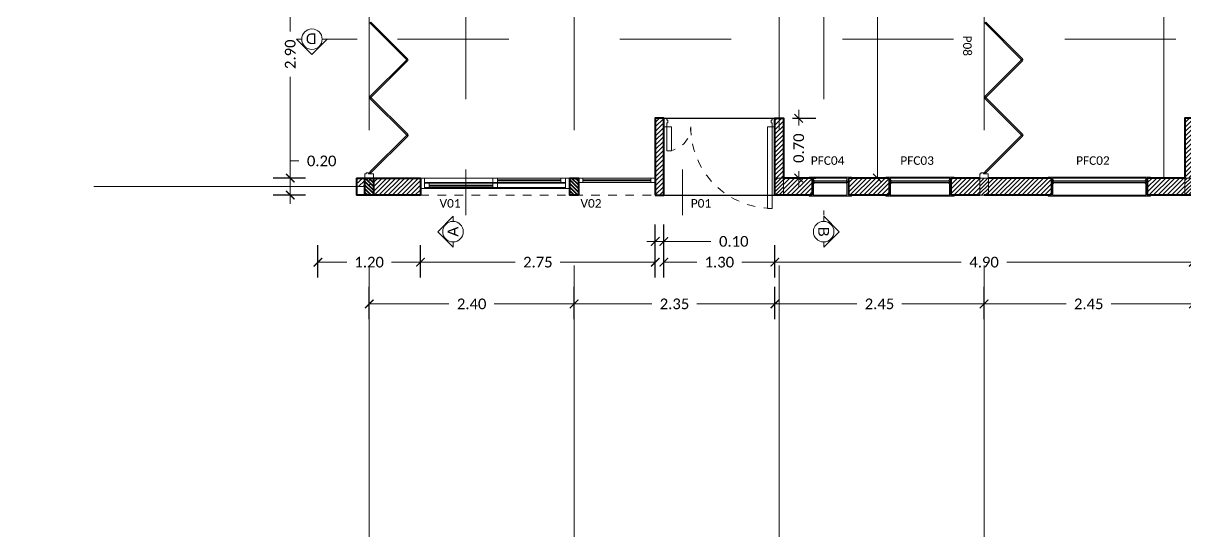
# Model space of a CAD drawing. Header units: metres. Extents: x -127.2 to -72.7, y -10.7 to 45.9.
# Drawn here: x -113.71 to -100.11, y 8.88 to 14.9 of the extents above; entities that cross this region are included whole.
import ezdxf

# ---------------------------------------------------------------- set-up
doc = ezdxf.new("R2010")
doc.units = ezdxf.units.M
doc.header["$LTSCALE"] = 0.05
doc.header["$MEASUREMENT"] = 0
for name, pattern in [('ACAD_ISO02W100', [15, 12, -3]), ('DASHED2', [9.525, 6.35, -3.175]), ('STYLE_01', [0.41664, 0.20828, -0.20836])]:
    doc.linetypes.add(name, pattern=pattern)
for name, color, linetype, lineweight in [('0 - cortes', 3, 'Continuous', 9), ('0-COT-1-50', 3, 'Continuous', 5), ('0-T-1-75-TEXTOS', 4, 'Continuous', 5), ('APERTURAS', 251, 'STYLE_01', 18), ('CARPINTERIAS', 1, 'Continuous', 25), ('cotas', 1, 'Continuous', 0), ('ESTRUCTURA', 3, 'Continuous', 18), ('LINEAS PUNTEADAS VARIAS', 251, 'DASHED2', 9), ('Muros en Corte', 3, 'Continuous', 40), ('SOLIA GRANITICA - UMBRAL', 251, 'Continuous', 25)]:
    doc.layers.add(name, color=color, linetype=linetype, lineweight=lineweight)
doc.layers.add('HATCH', color=1, linetype='Continuous')
doc.styles.add('1-50-TEXTO-CAL', font='calibri.ttf', dxfattribs={"height": 0.125})
doc.styles.add('5', font='arial.ttf', dxfattribs={"height": 5})
doc.styles.add('TCH-1-50-CA', font='calibri.ttf', dxfattribs={"height": 0.1})
doc.dimstyles.new('1-50-COTAS', dxfattribs={"dimtxt": 0.12, "dimasz": 0.1, "dimexe": 0.2, "dimexo": 0.02, "dimgap": 0.1, "dimtad": 0, "dimtoh": 1, "dimzin": 0, "dimdsep": 46, "dimtxsty": '1-50-TEXTO-CAL', "dimblk": 'ARCHTICK', "dimcen": 2, "dimclrd": 256, "dimclre": 250, "dimclrt": 256, "dimadec": 0, "dimazin": 0, "dimtfac": 1, "dimtmove": 0, "dimatfit": 3, "dimldrblk": 'DOT', "dimfxl": 1, "dimfxlon": 1, "dimtzin": 0, "dimlwd": -1, "dimarcsym": 0})
pattern_1 = [(45, (-31.590347, 0), (-0.026516504, 0.026516504), [])]

# ---------------------------------------------------------------- blocks, each defined once
blk = doc.blocks.new('PERFIL 10X20')
h = blk.add_hatch()
h.set_pattern_fill('_USER', color=6, scale=0.03, angle=45, pattern_type=0)
h.set_pattern_definition([(45, (-2.4, 1.141145), (-0.0212132, 0.0212132), [])])
h.paths.add_polyline_path([(-0.05, 0), (0.05, 0), (0.05, 0.2), (-0.05, 0.2)])
blk.add_lwpolyline([(-0.05, 0), (0.05, 0), (0.05, 0.2), (-0.05, 0.2)], close=True)
blk = doc.blocks.new('_ArchTick')
at = {"color": 0, "linetype": 'ByBlock', "const_width": 0.15}
blk.add_lwpolyline([(-0.5, -0.5), (0.5, 0.5)], dxfattribs=at)
blk = doc.blocks.new('*D11')
at = {"layer": '0-COT-1-50', "color": 250, "lineweight": -2, "transparency": 16777216}
for p, q in [((-103.714, 15.984), (-103.914, 15.984)), ((-103.684, 13.084), (-103.914, 13.084))]:
    blk.add_line(p, q, dxfattribs=at)
at = {"layer": '0-COT-1-50', "transparency": 16777216}
for p, q in [((-103.714, 15.984), (-103.714, 15.649)), ((-103.714, 13.084), (-103.714, 15.118))]:
    blk.add_line(p, q, dxfattribs=at)
at = {"layer": 'Defpoints', "color": 0, "transparency": 16777216}
for p in [(-103.714, 15.984, 0), (-103.714, 15.984), (-103.664, 13.084, 0)]:
    blk.add_point(p, dxfattribs=at)
at = {"layer": '0-COT-1-50', "transparency": 16777216, "xscale": 0.1, "yscale": 0.1, "zscale": 0.1}
for p, rotation in [((-103.714, 15.984), 90), ((-103.714, 13.084), 270)]:
    blk.add_blockref('_ArchTick', p, dxfattribs=dict(at, rotation=rotation))
at = {"layer": '0-COT-1-50', "transparency": 16777216, "insert": (-103.714, 15.384), "char_height": 0.125, "attachment_point": 5, "rotation": 90, "style": '1-50-TEXTO-CAL'}
blk.add_mtext('2.90', dxfattribs=at)
blk = doc.blocks.new('_Dot')
at = {"color": 0, "linetype": 'ByBlock', "lineweight": -2}
blk.add_line((-0.5, 0), (-1, 0), dxfattribs=at)
at = {"color": 0, "linetype": 'ByBlock', "const_width": 0.343}
blk.add_lwpolyline([(-0.17, 0, 1), (0.17, 0, 1)], format="xyb", close=True, dxfattribs=at)
blk = doc.blocks.new('*D24')
at = {"layer": '0-COT-1-50', "color": 250, "lineweight": -2, "transparency": 16777216}
for p, q in [((-104.914, 11.921), (-104.914, 12.299)), ((-100.014, 11.921), (-100.014, 12.299))]:
    blk.add_line(p, q, dxfattribs=at)
at = {"layer": '0-COT-1-50', "transparency": 16777216}
for p, q in [((-104.914, 12.099), (-102.733, 12.099)), ((-100.014, 12.099), (-102.196, 12.099))]:
    blk.add_line(p, q, dxfattribs=at)
at = {"layer": 'Defpoints', "color": 0, "transparency": 16777216}
for p in [(-104.914, 12.099), (-104.914, 11.901, 0), (-100.014, 11.901, 0)]:
    blk.add_point(p, dxfattribs=at)
at = {"layer": '0-COT-1-50', "transparency": 16777216, "xscale": 0.1, "yscale": 0.1, "zscale": 0.1, "rotation": 180}
blk.add_blockref('_ArchTick', (-104.914, 12.099), dxfattribs=at)
at = {"layer": '0-COT-1-50', "transparency": 16777216, "xscale": 0.1, "yscale": 0.1, "zscale": 0.1}
blk.add_blockref('_ArchTick', (-100.014, 12.099), dxfattribs=at)
at = {"layer": '0-COT-1-50', "transparency": 16777216, "insert": (-102.464, 12.099), "char_height": 0.125, "attachment_point": 5, "style": '1-50-TEXTO-CAL'}
blk.add_mtext('4.90', dxfattribs=at)
blk = doc.blocks.new('Sección - Extremo de sección-3896-Nivel 0')
for p, q in [((-0.006, 0.00598), (-0.012, 0)), ((0, 0), (-0.006, 0.00598)), ((-0.012, 0), (-0.01, 0)), ((-0.002, 0), (0, 0))]:
    blk.add_line(p, q)
blk.add_circle((-0.006, 0), 0.004)
blk.add_arc((-0.006, 0), 0.004, 0, 180)
blk = doc.blocks.new('*D61')
at = {"layer": '0-COT-1-50', "transparency": 16777216}
for p, q in [((-104.635, 13.784), (-104.635, 13.884)), ((-104.635, 13.784), (-104.635, 13.701)), ((-104.635, 13.084), (-104.635, 13.166)), ((-104.635, 13.084), (-104.635, 12.984))]:
    blk.add_line(p, q, dxfattribs=at)
at = {"layer": '0-COT-1-50', "color": 250, "lineweight": -2, "transparency": 16777216}
for p, q in [((-104.709, 13.784), (-104.435, 13.784)), ((-104.814, 13.084), (-104.435, 13.084))]:
    blk.add_line(p, q, dxfattribs=at)
at = {"layer": 'Defpoints', "color": 0, "transparency": 16777216}
for p in [(-104.729, 13.784), (-104.635, 13.784), (-104.834, 13.084, 0)]:
    blk.add_point(p, dxfattribs=at)
at = {"layer": '0-COT-1-50', "transparency": 16777216, "xscale": 0.1, "yscale": 0.1, "zscale": 0.1}
for p, rotation in [((-104.635, 13.784), 270), ((-104.635, 13.084), 90)]:
    blk.add_blockref('_ArchTick', p, dxfattribs=dict(at, rotation=rotation))
at = {"layer": '0-COT-1-50', "transparency": 16777216, "insert": (-104.635, 13.434), "char_height": 0.125, "attachment_point": 5, "rotation": 90, "style": '1-50-TEXTO-CAL'}
blk.add_mtext('0.70', dxfattribs=at)
blk = doc.blocks.new('*D62')
at = {"layer": '0-COT-1-50', "color": 250, "lineweight": -2, "transparency": 16777216}
for p, q in [((-106.314, 11.921), (-106.314, 12.542)), ((-106.214, 11.921), (-106.214, 12.542))]:
    blk.add_line(p, q, dxfattribs=at)
at = {"layer": '0-COT-1-50', "transparency": 16777216}
for p, q in [((-106.314, 12.342), (-106.414, 12.342)), ((-106.314, 12.342), (-106.214, 12.342)), ((-106.214, 12.342), (-105.663, 12.342))]:
    blk.add_line(p, q, dxfattribs=at)
at = {"layer": 'Defpoints', "color": 0, "transparency": 16777216}
for p in [(-106.214, 12.342), (-106.314, 11.901, 0), (-106.214, 11.901, 0)]:
    blk.add_point(p, dxfattribs=at)
at = {"layer": '0-COT-1-50', "transparency": 16777216, "xscale": 0.1, "yscale": 0.1, "zscale": 0.1}
blk.add_blockref('_ArchTick', (-106.314, 12.342), dxfattribs=at)
at = {"layer": '0-COT-1-50', "transparency": 16777216, "xscale": 0.1, "yscale": 0.1, "zscale": 0.1, "rotation": 180}
blk.add_blockref('_ArchTick', (-106.214, 12.342), dxfattribs=at)
at = {"layer": '0-COT-1-50', "transparency": 16777216, "insert": (-105.395, 12.342), "char_height": 0.125, "attachment_point": 5, "style": '1-50-TEXTO-CAL'}
blk.add_mtext('0.10', dxfattribs=at)
blk = doc.blocks.new('*D63')
at = {"layer": '0-COT-1-50', "color": 250, "lineweight": -2, "transparency": 16777216}
for p, q in [((-106.214, 11.921), (-106.214, 12.299)), ((-104.914, 11.921), (-104.914, 12.299))]:
    blk.add_line(p, q, dxfattribs=at)
at = {"layer": '0-COT-1-50', "transparency": 16777216}
for p, q in [((-106.214, 12.099), (-105.827, 12.099)), ((-104.914, 12.099), (-105.302, 12.099))]:
    blk.add_line(p, q, dxfattribs=at)
at = {"layer": 'Defpoints', "color": 0, "transparency": 16777216}
for p in [(-104.914, 12.099), (-106.214, 11.901, 0), (-104.914, 11.901, 0)]:
    blk.add_point(p, dxfattribs=at)
at = {"layer": '0-COT-1-50', "transparency": 16777216, "xscale": 0.1, "yscale": 0.1, "zscale": 0.1, "rotation": 180}
blk.add_blockref('_ArchTick', (-106.214, 12.099), dxfattribs=at)
at = {"layer": '0-COT-1-50', "transparency": 16777216, "xscale": 0.1, "yscale": 0.1, "zscale": 0.1}
blk.add_blockref('_ArchTick', (-104.914, 12.099), dxfattribs=at)
at = {"layer": '0-COT-1-50', "transparency": 16777216, "insert": (-105.564, 12.099), "char_height": 0.125, "attachment_point": 5, "style": '1-50-TEXTO-CAL'}
blk.add_mtext('1.30', dxfattribs=at)
blk = doc.blocks.new('*D64')
at = {"layer": '0-COT-1-50', "color": 250, "lineweight": -2, "transparency": 16777216}
for p, q in [((-109.064, 11.921), (-109.064, 12.299)), ((-106.314, 11.921), (-106.314, 12.299))]:
    blk.add_line(p, q, dxfattribs=at)
at = {"layer": '0-COT-1-50', "transparency": 16777216}
for p, q in [((-109.064, 12.099), (-107.953, 12.099)), ((-106.314, 12.099), (-107.426, 12.099))]:
    blk.add_line(p, q, dxfattribs=at)
at = {"layer": 'Defpoints', "color": 0, "transparency": 16777216}
for p in [(-109.064, 12.099), (-109.064, 11.901, 0), (-106.314, 11.901, 0)]:
    blk.add_point(p, dxfattribs=at)
at = {"layer": '0-COT-1-50', "transparency": 16777216, "xscale": 0.1, "yscale": 0.1, "zscale": 0.1, "rotation": 180}
blk.add_blockref('_ArchTick', (-109.064, 12.099), dxfattribs=at)
at = {"layer": '0-COT-1-50', "transparency": 16777216, "xscale": 0.1, "yscale": 0.1, "zscale": 0.1}
blk.add_blockref('_ArchTick', (-106.314, 12.099), dxfattribs=at)
at = {"layer": '0-COT-1-50', "transparency": 16777216, "insert": (-107.689, 12.099), "char_height": 0.125, "attachment_point": 5, "style": '1-50-TEXTO-CAL'}
blk.add_mtext('2.75', dxfattribs=at)
blk = doc.blocks.new('*D65')
at = {"layer": '0-COT-1-50', "color": 250, "lineweight": -2, "transparency": 16777216}
for p, q in [((-110.264, 11.921), (-110.264, 12.299)), ((-109.064, 11.921), (-109.064, 12.299))]:
    blk.add_line(p, q, dxfattribs=at)
at = {"layer": '0-COT-1-50', "transparency": 16777216}
for p, q in [((-110.264, 12.099), (-109.927, 12.099)), ((-109.064, 12.099), (-109.402, 12.099))]:
    blk.add_line(p, q, dxfattribs=at)
at = {"layer": 'Defpoints', "color": 0, "transparency": 16777216}
for p in [(-109.064, 12.099), (-110.264, 11.901, 0), (-109.064, 11.901, 0)]:
    blk.add_point(p, dxfattribs=at)
at = {"layer": '0-COT-1-50', "transparency": 16777216, "xscale": 0.1, "yscale": 0.1, "zscale": 0.1, "rotation": 180}
blk.add_blockref('_ArchTick', (-110.264, 12.099), dxfattribs=at)
at = {"layer": '0-COT-1-50', "transparency": 16777216, "xscale": 0.1, "yscale": 0.1, "zscale": 0.1}
blk.add_blockref('_ArchTick', (-109.064, 12.099), dxfattribs=at)
at = {"layer": '0-COT-1-50', "transparency": 16777216, "insert": (-109.664, 12.099), "char_height": 0.125, "attachment_point": 5, "style": '1-50-TEXTO-CAL'}
blk.add_mtext('1.20', dxfattribs=at)
blk = doc.blocks.new('*D66')
at = {"layer": '0-COT-1-50', "color": 250, "lineweight": -2, "transparency": 16777216}
for p, q in [((-109.664, 11.432), (-109.664, 11.81)), ((-107.264, 11.432), (-107.264, 11.81))]:
    blk.add_line(p, q, dxfattribs=at)
at = {"layer": '0-COT-1-50', "transparency": 16777216}
for p, q in [((-109.664, 11.61), (-108.73, 11.61)), ((-107.264, 11.61), (-108.199, 11.61))]:
    blk.add_line(p, q, dxfattribs=at)
at = {"layer": 'Defpoints', "color": 0, "transparency": 16777216}
for p in [(-109.664, 11.61), (-109.664, 11.412, 0), (-107.264, 11.412, 0)]:
    blk.add_point(p, dxfattribs=at)
at = {"layer": '0-COT-1-50', "transparency": 16777216, "xscale": 0.1, "yscale": 0.1, "zscale": 0.1, "rotation": 180}
blk.add_blockref('_ArchTick', (-109.664, 11.61), dxfattribs=at)
at = {"layer": '0-COT-1-50', "transparency": 16777216, "xscale": 0.1, "yscale": 0.1, "zscale": 0.1}
blk.add_blockref('_ArchTick', (-107.264, 11.61), dxfattribs=at)
at = {"layer": '0-COT-1-50', "transparency": 16777216, "insert": (-108.464, 11.61), "char_height": 0.125, "attachment_point": 5, "style": '1-50-TEXTO-CAL'}
blk.add_mtext('2.40', dxfattribs=at)
blk = doc.blocks.new('*D67')
at = {"layer": '0-COT-1-50', "color": 250, "lineweight": -2, "transparency": 16777216}
for p, q in [((-107.264, 11.432), (-107.264, 11.81)), ((-104.914, 11.432), (-104.914, 11.81))]:
    blk.add_line(p, q, dxfattribs=at)
at = {"layer": '0-COT-1-50', "transparency": 16777216}
for p, q in [((-107.264, 11.61), (-106.353, 11.61)), ((-104.914, 11.61), (-105.826, 11.61))]:
    blk.add_line(p, q, dxfattribs=at)
at = {"layer": 'Defpoints', "color": 0, "transparency": 16777216}
for p in [(-107.264, 11.61), (-107.264, 11.412, 0), (-104.914, 11.412, 0)]:
    blk.add_point(p, dxfattribs=at)
at = {"layer": '0-COT-1-50', "transparency": 16777216, "xscale": 0.1, "yscale": 0.1, "zscale": 0.1, "rotation": 180}
blk.add_blockref('_ArchTick', (-107.264, 11.61), dxfattribs=at)
at = {"layer": '0-COT-1-50', "transparency": 16777216, "xscale": 0.1, "yscale": 0.1, "zscale": 0.1}
blk.add_blockref('_ArchTick', (-104.914, 11.61), dxfattribs=at)
at = {"layer": '0-COT-1-50', "transparency": 16777216, "insert": (-106.089, 11.61), "char_height": 0.125, "attachment_point": 5, "style": '1-50-TEXTO-CAL'}
blk.add_mtext('2.35', dxfattribs=at)
blk = doc.blocks.new('*D68')
at = {"layer": '0-COT-1-50', "color": 250, "lineweight": -2, "transparency": 16777216}
for p, q in [((-104.914, 11.432), (-104.914, 11.81)), ((-102.464, 11.432), (-102.464, 11.81))]:
    blk.add_line(p, q, dxfattribs=at)
at = {"layer": '0-COT-1-50', "transparency": 16777216}
for p, q in [((-104.914, 11.61), (-103.953, 11.61)), ((-102.464, 11.61), (-103.426, 11.61))]:
    blk.add_line(p, q, dxfattribs=at)
at = {"layer": 'Defpoints', "color": 0, "transparency": 16777216}
for p in [(-104.914, 11.61), (-104.914, 11.412, 0), (-102.464, 11.412, 0)]:
    blk.add_point(p, dxfattribs=at)
at = {"layer": '0-COT-1-50', "transparency": 16777216, "xscale": 0.1, "yscale": 0.1, "zscale": 0.1, "rotation": 180}
blk.add_blockref('_ArchTick', (-104.914, 11.61), dxfattribs=at)
at = {"layer": '0-COT-1-50', "transparency": 16777216, "xscale": 0.1, "yscale": 0.1, "zscale": 0.1}
blk.add_blockref('_ArchTick', (-102.464, 11.61), dxfattribs=at)
at = {"layer": '0-COT-1-50', "transparency": 16777216, "insert": (-103.689, 11.61), "char_height": 0.125, "attachment_point": 5, "style": '1-50-TEXTO-CAL'}
blk.add_mtext('2.45', dxfattribs=at)
blk = doc.blocks.new('*D69')
at = {"layer": '0-COT-1-50', "color": 250, "lineweight": -2, "transparency": 16777216}
for p, q in [((-102.464, 11.432), (-102.464, 11.81)), ((-100.014, 11.432), (-100.014, 11.81))]:
    blk.add_line(p, q, dxfattribs=at)
at = {"layer": '0-COT-1-50', "transparency": 16777216}
for p, q in [((-102.464, 11.61), (-101.503, 11.61)), ((-100.014, 11.61), (-100.976, 11.61))]:
    blk.add_line(p, q, dxfattribs=at)
at = {"layer": 'Defpoints', "color": 0, "transparency": 16777216}
for p in [(-102.464, 11.61), (-102.464, 11.412, 0), (-100.014, 11.412, 0)]:
    blk.add_point(p, dxfattribs=at)
at = {"layer": '0-COT-1-50', "transparency": 16777216, "xscale": 0.1, "yscale": 0.1, "zscale": 0.1, "rotation": 180}
blk.add_blockref('_ArchTick', (-102.464, 11.61), dxfattribs=at)
at = {"layer": '0-COT-1-50', "transparency": 16777216, "xscale": 0.1, "yscale": 0.1, "zscale": 0.1}
blk.add_blockref('_ArchTick', (-100.014, 11.61), dxfattribs=at)
at = {"layer": '0-COT-1-50', "transparency": 16777216, "insert": (-101.239, 11.61), "char_height": 0.125, "attachment_point": 5, "style": '1-50-TEXTO-CAL'}
blk.add_mtext('2.45', dxfattribs=at)
blk = doc.blocks.new('*D97')
at = {"layer": '0-COT-1-50', "transparency": 16777216}
for p, q in [((-110.588, 13.084), (-110.588, 13.284)), ((-110.588, 13.284), (-110.488, 13.284)), ((-110.588, 12.884), (-110.588, 13.084)), ((-110.588, 12.884), (-110.588, 12.784))]:
    blk.add_line(p, q, dxfattribs=at)
at = {"layer": '0-COT-1-50', "color": 250, "lineweight": -2, "transparency": 16777216}
for p, q in [((-110.41, 13.084), (-110.788, 13.084)), ((-110.41, 12.884), (-110.788, 12.884))]:
    blk.add_line(p, q, dxfattribs=at)
at = {"layer": 'Defpoints', "color": 0, "transparency": 16777216}
for p in [(-110.588, 13.084), (-110.39, 13.084, 0), (-110.39, 12.884, 0)]:
    blk.add_point(p, dxfattribs=at)
at = {"layer": '0-COT-1-50', "transparency": 16777216, "xscale": 0.1, "yscale": 0.1, "zscale": 0.1}
for p, rotation in [((-110.588, 13.084), 270), ((-110.588, 12.884), 90)]:
    blk.add_blockref('_ArchTick', p, dxfattribs=dict(at, rotation=rotation))
at = {"layer": '0-COT-1-50', "transparency": 16777216, "insert": (-110.22, 13.284), "char_height": 0.125, "attachment_point": 5, "style": '1-50-TEXTO-CAL'}
blk.add_mtext('0.20', dxfattribs=at)
blk = doc.blocks.new('*D99')
at = {"layer": '0-COT-1-50', "color": 250, "lineweight": -2, "transparency": 16777216}
for p, q in [((-110.41, 15.984), (-110.788, 15.984)), ((-110.41, 13.084), (-110.788, 13.084))]:
    blk.add_line(p, q, dxfattribs=at)
at = {"layer": '0-COT-1-50', "transparency": 16777216}
for p, q in [((-110.588, 15.984), (-110.588, 14.799)), ((-110.588, 13.084), (-110.588, 14.268))]:
    blk.add_line(p, q, dxfattribs=at)
at = {"layer": 'Defpoints', "color": 0, "transparency": 16777216}
for p in [(-110.588, 15.984), (-110.39, 15.984, 0), (-110.39, 13.084, 0)]:
    blk.add_point(p, dxfattribs=at)
at = {"layer": '0-COT-1-50', "transparency": 16777216, "xscale": 0.1, "yscale": 0.1, "zscale": 0.1}
for p, rotation in [((-110.588, 15.984), 90), ((-110.588, 13.084), 270)]:
    blk.add_blockref('_ArchTick', p, dxfattribs=dict(at, rotation=rotation))
at = {"layer": '0-COT-1-50', "transparency": 16777216, "insert": (-110.588, 14.534), "char_height": 0.125, "attachment_point": 5, "rotation": 90, "style": '1-50-TEXTO-CAL'}
blk.add_mtext('2.90', dxfattribs=at)
blk = doc.blocks.new('PFC02-planta')
at = {"layer": 'CARPINTERIAS', "linetype": 'Continuous', "lineweight": 5}
for p, q in [((1.199, 0.011), (0, 0.011)), ((0, 0.011), (0, 0)), ((0.055, 0.011), (0.055, -0.024)), ((1.145, 0), (0.055, 0)), ((1.145, 0.011), (1.145, -0.024)), ((1.199, 0.011), (1.199, 0)), ((0.062, -0.057), (0.055, -0.057)), ((0.055, -0.063), (0.055, -0.21)), ((0.055, -0.063), (0.062, -0.063)), ((0.062, -0.063), (0.062, -0.057)), ((1.137, -0.063), (1.137, -0.057)), ((1.137, -0.057), (1.145, -0.057)), ((1.145, -0.063), (1.137, -0.063)), ((1.145, -0.063), (1.145, -0.21)), ((0, -0.2), (0, -0.21)), ((1.199, -0.21), (0, -0.21)), ((0.055, -0.2), (1.145, -0.2)), ((1.199, -0.2), (1.199, -0.21))]:
    blk.add_line(p, q, dxfattribs=at)
at = {"layer": 'CARPINTERIAS'}
for p, q in [((0.055, -0.031), (0.055, -0.057)), ((1.145, -0.031), (1.145, -0.057))]:
    blk.add_line(p, q, dxfattribs=at)
at = {"layer": 'CARPINTERIAS', "linetype": 'Continuous', "lineweight": 5}
for points in [[(0.055, -0.031), (0.055, -0.031), (0.062, -0.031), (0.062, -0.024), (0.055, -0.024)], [(1.145, -0.031), (0.055, -0.031)], [(1.145, -0.036), (0.055, -0.036)], [(1.145, -0.051), (0.055, -0.051)], [(1.145, -0.057), (0.055, -0.057)], [(1.145, -0.031), (1.145, -0.031), (1.137, -0.031), (1.137, -0.024), (1.145, -0.024)]]:
    blk.add_lwpolyline(points, dxfattribs=at)
at = {"layer": 'ESTRUCTURA', "color": 252, "ltscale": 2}
blk.add_line((0.038, -0.2), (0.038, -0.2), dxfattribs=at)
blk.add_line((0.038, -0.2), (0.038, -0.2), dxfattribs=at)
blk.add_line((0.038, -0.2), (0.038, -0.2), dxfattribs=at)
blk = doc.blocks.new('PFC03-planta')
at = {"layer": 'CARPINTERIAS', "linetype": 'Continuous', "lineweight": 5}
for p, q in [((0.799, 0.011), (0, 0.011)), ((0, 0.011), (0, 0)), ((0.055, 0.011), (0.055, -0.024)), ((0.745, 0), (0.055, 0)), ((0.745, 0.011), (0.745, -0.024)), ((0.799, 0.011), (0.799, 0)), ((0.062, -0.057), (0.055, -0.057)), ((0.055, -0.063), (0.055, -0.21)), ((0.055, -0.063), (0.062, -0.063)), ((0.062, -0.063), (0.062, -0.057)), ((0.737, -0.063), (0.737, -0.057)), ((0.737, -0.057), (0.745, -0.057)), ((0.745, -0.063), (0.737, -0.063)), ((0.745, -0.063), (0.745, -0.21)), ((0, -0.2), (0, -0.21)), ((0.799, -0.21), (0, -0.21)), ((0.055, -0.2), (0.745, -0.2)), ((0.799, -0.2), (0.799, -0.21))]:
    blk.add_line(p, q, dxfattribs=at)
at = {"layer": 'CARPINTERIAS'}
for p, q in [((0.055, -0.031), (0.055, -0.057)), ((0.745, -0.031), (0.745, -0.057))]:
    blk.add_line(p, q, dxfattribs=at)
at = {"layer": 'CARPINTERIAS', "linetype": 'Continuous', "lineweight": 5}
for points in [[(0.055, -0.031), (0.055, -0.031), (0.062, -0.031), (0.062, -0.024), (0.055, -0.024)], [(0.745, -0.031), (0.055, -0.031)], [(0.745, -0.036), (0.055, -0.036)], [(0.745, -0.051), (0.055, -0.051)], [(0.745, -0.057), (0.055, -0.057)], [(0.745, -0.031), (0.745, -0.031), (0.737, -0.031), (0.737, -0.024), (0.745, -0.024)]]:
    blk.add_lwpolyline(points, dxfattribs=at)
at = {"layer": 'ESTRUCTURA', "color": 252, "ltscale": 2}
blk.add_line((0.038, -0.2), (0.038, -0.2), dxfattribs=at)
blk.add_line((0.038, -0.2), (0.038, -0.2), dxfattribs=at)
blk.add_line((0.038, -0.2), (0.038, -0.2), dxfattribs=at)
blk = doc.blocks.new('PFC04-planta')
at = {"layer": 'CARPINTERIAS', "linetype": 'Continuous', "lineweight": 5}
for p, q in [((0.461, 0.011), (-0.038, 0.011)), ((-0.038, 0.011), (-0.038, 0)), ((0.016, 0.011), (0.016, -0.024)), ((0.406, 0), (0.016, 0)), ((0.406, 0.011), (0.406, -0.024)), ((0.461, 0.011), (0.461, 0)), ((0.024, -0.057), (0.016, -0.057)), ((0.016, -0.063), (0.016, -0.21)), ((0.016, -0.063), (0.024, -0.063)), ((0.024, -0.063), (0.024, -0.057)), ((0.399, -0.063), (0.399, -0.057)), ((0.399, -0.057), (0.406, -0.057)), ((0.406, -0.063), (0.399, -0.063)), ((0.406, -0.063), (0.406, -0.21)), ((-0.038, -0.2), (-0.038, -0.21)), ((0.461, -0.21), (-0.038, -0.21)), ((0.016, -0.2), (0.406, -0.2)), ((0.461, -0.2), (0.461, -0.21))]:
    blk.add_line(p, q, dxfattribs=at)
at = {"layer": 'CARPINTERIAS'}
for p, q in [((0.016, -0.031), (0.016, -0.057)), ((0.406, -0.031), (0.406, -0.057))]:
    blk.add_line(p, q, dxfattribs=at)
at = {"layer": 'CARPINTERIAS', "linetype": 'Continuous', "lineweight": 5}
for points in [[(0.016, -0.031), (0.016, -0.031), (0.024, -0.031), (0.024, -0.024), (0.016, -0.024)], [(0.406, -0.031), (0.016, -0.031)], [(0.406, -0.036), (0.016, -0.036)], [(0.406, -0.051), (0.016, -0.051)], [(0.406, -0.057), (0.016, -0.057)], [(0.406, -0.031), (0.406, -0.031), (0.399, -0.031), (0.399, -0.024), (0.406, -0.024)]]:
    blk.add_lwpolyline(points, dxfattribs=at)
at = {"layer": 'ESTRUCTURA', "color": 252, "ltscale": 2}
blk.add_line((0, -0.2), (0, -0.2), dxfattribs=at)
blk.add_line((0, -0.2), (0, -0.2), dxfattribs=at)
blk.add_line((0, -0.2), (0, -0.2), dxfattribs=at)
blk = doc.blocks.new('V01-planta')
at = {"layer": 'CARPINTERIAS', "linetype": 'Continuous', "lineweight": 5}
for p, q in [((0, 0), (1.75, 0)), ((0.051, 0), (0.101, 0)), ((0.051, -0.121), (0.051, 0)), ((0.055, 0), (1.7, 0)), ((0.104, 0), (0.104, -0.05)), ((0.846, -0.05), (0.846, 0)), ((0.849, 0), (0.9, 0)), ((0.9, 0), (0.9, -0.05)), ((1.7, 0), (1.649, 0)), ((1.7, -0.121), (1.7, 0)), ((1.75, -0.121), (0, -0.121)), ((0.101, -0.05), (0.051, -0.05)), ((0.051, -0.061), (1.7, -0.061)), ((1.7, -0.111), (0.051, -0.111)), ((1.7, -0.05), (0.055, -0.05)), ((0.104, -0.021), (0.846, -0.021)), ((0.846, -0.033), (0.104, -0.033)), ((0.846, -0.111), (0.846, -0.061)), ((0.9, -0.05), (0.849, -0.05)), ((0.85, -0.061), (0.9, -0.061)), ((0.9, -0.111), (0.85, -0.111)), ((0.9, -0.061), (0.9, -0.111)), ((0.9, -0.082), (1.647, -0.082)), ((1.647, -0.094), (0.9, -0.094)), ((1.647, -0.061), (1.647, -0.111)), ((1.649, -0.05), (1.7, -0.05))]:
    blk.add_line(p, q, dxfattribs=at)
blk = doc.blocks.new('V02-planta')
at = {"layer": 'CARPINTERIAS', "linetype": 'Continuous', "lineweight": 5}
for p, q in [((0, 0), (0.05, 0)), ((0.05, 0), (0.848, 0)), ((0.05, 0), (0.05, -0.05)), ((0.898, 0), (0.848, 0)), ((0.848, 0), (0.848, -0.05)), ((0.05, -0.05), (0, -0.05)), ((0.05, -0.02), (0.848, -0.02)), ((0.848, -0.032), (0.05, -0.032)), ((0.848, -0.05), (0.05, -0.05)), ((0.848, -0.05), (0.898, -0.05))]:
    blk.add_line(p, q, dxfattribs=at)
blk = doc.blocks.new('P01 - planta')
at = {"layer": 'APERTURAS', "ltscale": 3}
for centre, radius, start, end in [((-1.266, 0.8), 0.281, 270, 0), ((-0.03, 0.8), 0.955, 179.9717, 270.0283)]:
    blk.add_arc(centre, radius, start, end, dxfattribs=at)
at = {"layer": 'CARPINTERIAS', "linetype": 'Continuous', "lineweight": 5}
for points in [[(-1.296, 0.9), (-1.296, 0.8), (-1.266, 0.8), (-1.266, 0.847), (-1.253, 0.847), (-1.253, 0.877), (-1.266, 0.877), (-1.266, 0.9)], [(0, 0.9), (0, 0.8), (-0.03, 0.8), (-0.03, 0.847), (-0.043, 0.847), (-0.043, 0.877), (-0.03, 0.877), (-0.03, 0.9)], [(-1.266, 0.8), (-1.211, 0.8), (-1.211, 0.519), (-1.266, 0.519)], [(-0.085, 0.8), (-0.03, 0.8), (-0.03, -0.155), (-0.085, -0.155)]]:
    blk.add_lwpolyline(points, close=True, dxfattribs=at)
blk = doc.blocks.new('P08 - planta')
at = {"layer": 'CARPINTERIAS', "linetype": 'Continuous', "lineweight": 5}
for p, q in [((0.062, -0.02), (0.072, -0.009)), ((0.492, -0.451), (0.062, -0.02)), ((0.072, -0.009), (0.503, -0.44)), ((0.933, -0.009), (0.503, -0.44)), ((0.513, -0.451), (0.944, -0.02)), ((0.944, -0.02), (0.933, -0.009)), ((0.944, -0.02), (0.954, -0.009)), ((1.374, -0.45), (0.944, -0.02)), ((0.954, -0.009), (1.385, -0.44)), ((1.816, -0.009), (1.385, -0.44)), ((1.396, -0.45), (1.826, -0.02)), ((1.826, -0.02), (1.815, -0.009)), ((0.503, -0.44), (0.492, -0.451)), ((0.503, -0.44), (0.513, -0.451)), ((1.385, -0.44), (1.374, -0.45)), ((1.385, -0.44), (1.396, -0.45))]:
    blk.add_line(p, q, dxfattribs=at)
for points in [[(0, 0.05), (0, -0.05), (0.05, -0.05), (0.05, 0.006), (0.063, 0.006), (0.063, 0.036), (0.05, 0.036), (0.05, 0.05)], [(2.9, 0.05), (2.9, -0.05), (2.85, -0.05), (2.85, 0.006), (2.837, 0.006), (2.837, 0.036), (2.85, 0.036), (2.85, 0.05)]]:
    blk.add_lwpolyline(points, close=True, dxfattribs=at)
for centre, radius in [((0.061, -0.009), 0.006), ((0.061, -0.009), 0.004), ((0.061, -0.009), 0.002), ((0.944, -0.009), 0.006), ((0.944, -0.009), 0.004), ((0.944, -0.009), 0.002), ((0.502, -0.451), 0.006), ((0.502, -0.451), 0.004), ((0.502, -0.451), 0.002), ((1.385, -0.45), 0.006), ((1.385, -0.45), 0.004), ((1.385, -0.45), 0.002)]:
    blk.add_circle(centre, radius, dxfattribs=at)

msp = doc.modelspace()

# ---------------------------------------------------------------- hatches: boundary and pattern name
at = {"layer": 'HATCH'}
h = msp.add_hatch(dxfattribs=at)
h.set_pattern_fill('ANSI31', color=256, scale=0.3, style=0)
h.paths.add_polyline_path([(-109.664, 20.284), (-109.814, 20.284), (-109.814, 19.271), (-109.664, 19.271)])
h.paths.add_polyline_path([(-109.064, 20.284), (-109.664, 20.284), (-109.664, 19.271), (-109.614, 19.271), (-109.614, 20.084), (-109.064, 20.084)])
h.paths.add_polyline_path([(-109.614, 18.884), (-109.614, 18.784)], flags=17)
h.paths.add_polyline_path([(-109.081, 17.684), (-109.581, 17.684), (-109.614, 17.684), (-109.114, 17.684)], flags=17)
h.paths.add_polyline_path([(-109.639, 13.084), (-109.789, 13.084), (-109.814, 12.884), (-109.664, 12.884)])
h.paths.add_polyline_path([(-109.614, 13.084), (-109.664, 13.084), (-109.664, 12.884), (-109.714, 12.884), (-109.714, 13.084)])
h.paths.add_polyline_path([(-109.714, 12.984), (-109.814, 12.984), (-109.814, 12.884), (-109.714, 12.884)])
h.paths.add_polyline_path([(-109.979, 14.812), (-109.736, 14.812)])
h.paths.add_polyline_path([(-109.664, 15.984), (-109.064, 15.984), (-109.064, 16.084), (-109.614, 16.084), (-109.614, 19.271), (-109.664, 19.271)])
h.paths.add_polyline_path([(-109.814, 15.984), (-109.664, 15.984), (-109.664, 19.271), (-109.814, 19.271)])
h = msp.add_hatch(dxfattribs=at)
h.set_pattern_fill('ANSI31', color=256, scale=0.3, style=0)
h.set_pattern_definition(pattern_1)
h.paths.add_polyline_path([(-106.214, 13.784), (-106.314, 13.784), (-106.314, 12.884), (-106.214, 12.884)])
h.paths.add_polyline_path([(-109.064, 13.084), (-109.614, 13.084), (-109.614, 12.884), (-109.064, 12.884)])
h = msp.add_hatch(dxfattribs=at)
h.set_pattern_fill('ANSI31', color=256, scale=0.3, style=0)
h.set_pattern_definition(pattern_1)
h.paths.add_polyline_path([(-100.114, 13.084), (-100.553, 13.084), (-100.553, 12.884), (-100.114, 12.884)])
h.paths.add_polyline_path([(-100.014, 13.784), (-100.064, 13.784), (-100.064, 13.084), (-100.014, 13.084)])
h.paths.add_polyline_path([(-100.064, 13.784), (-100.114, 13.784), (-100.114, 13.084), (-100.064, 13.084)])
h.paths.add_polyline_path([(-101.676, 13.084), (-102.414, 13.084), (-102.414, 12.884), (-101.676, 12.884)])
h.paths.add_polyline_path([(-102.514, 13.084), (-102.842, 13.084), (-102.842, 12.884), (-102.514, 12.884)])
h.paths.add_polyline_path([(-103.564, 13.084), (-104.053, 13.084), (-104.053, 12.884), (-103.564, 12.884)])
h.paths.add_polyline_path([(-104.476, 13.084), (-104.814, 13.084), (-104.814, 12.884), (-104.476, 12.884)])
h.paths.add_polyline_path([(-104.864, 13.784), (-104.914, 13.784), (-104.914, 13.084), (-104.864, 13.084)])
h.paths.add_polyline_path([(-104.814, 13.784), (-104.864, 13.784), (-104.864, 13.084), (-104.814, 13.084)])

# ---------------------------------------------------------------- linework, layer by layer
at = {"layer": '0 - cortes', "linetype": 'STYLE_01', "ltscale": 125}
for points in [[(-108.534, 20.517), (-108.534, 12.651)], [(-104.342, 20.517), (-104.342, 12.651)], [(-95.01, 14.71), (-110.072, 14.71)]]:
    msp.add_lwpolyline(points, dxfattribs=at)
at = {"layer": '0 - cortes', "linetype": 'ACAD_ISO02W100', "ltscale": 10}
for points in [[(-109.804, 14.71), (-110.214, 14.71)], [(-108.534, 13.186), (-108.534, 12.651)], [(-105.995, 13.186), (-105.995, 12.651)]]:
    msp.add_lwpolyline(points, dxfattribs=at)
at = {"layer": 'APERTURAS'}
msp.add_line((-109.064, 12.884), (-106.314, 12.884, 0), dxfattribs=at)
at = {"layer": 'cotas'}
msp.add_line((-100.36, 20.084, 0), (-100.36, 13.084), dxfattribs=at)
at = {"layer": 'LINEAS PUNTEADAS VARIAS', "ltscale": 10}
for p, q in [((-109.664, 8.884), (-109.664, 24.184)), ((-107.264, 8.884), (-107.264, 24.184)), ((-104.864, 8.884), (-104.864, 24.184)), ((-102.464, 8.884), (-102.464, 24.184)), ((-109.714, 12.984), (-113.714, 12.984))]:
    msp.add_line(p, q, dxfattribs=at)
at = {"layer": 'Muros en Corte'}
for p, q in [((-109.814, 13.084), (-109.064, 13.084)), ((-109.814, 13.084, 0), (-109.814, 12.884, 0)), ((-109.064, 13.084), (-109.064, 12.884)), ((-104.476, 13.084, 0), (-104.814, 13.084, 0)), ((-104.476, 13.084, 0), (-104.476, 12.884, 0)), ((-103.576, 13.084, 0), (-104.053, 13.084, 0)), ((-104.053, 13.084, 0), (-104.053, 12.884, 0)), ((-103.576, 13.084, 0), (-103.576, 12.884, 0)), ((-102.853, 13.084, 0), (-102.853, 12.884, 0)), ((-102.514, 13.084, 0), (-102.853, 13.084, 0)), ((-101.676, 13.084, 0), (-102.414, 13.084, 0)), ((-101.676, 13.084, 0), (-101.676, 12.884, 0)), ((-100.114, 13.084, 0), (-100.553, 13.084, 0)), ((-100.553, 13.084, 0), (-100.553, 12.884, 0)), ((-109.064, 12.884), (-109.814, 12.884)), ((-106.314, 12.884, 0), (-106.214, 12.884, 0)), ((-104.476, 12.884, 0), (-104.914, 12.884, 0)), ((-103.576, 12.884, 0), (-104.053, 12.884, 0)), ((-102.514, 12.884, 0), (-102.853, 12.884, 0)), ((-101.676, 12.884, 0), (-102.464, 12.884, 0)), ((-100.014, 12.884, 0), (-100.553, 12.884, 0))]:
    msp.add_line(p, q, dxfattribs=at)
at = {"layer": 'Muros en Corte', "elevation": 0}
for points in [[(-106.214, 12.884), (-106.214, 13.784), (-106.314, 13.784), (-106.314, 12.884)], [(-104.914, 12.884), (-104.914, 13.784), (-104.814, 13.784), (-104.814, 13.084)], [(-100.014, 12.884), (-100.014, 13.784), (-100.114, 13.784), (-100.114, 13.084)]]:
    msp.add_lwpolyline(points, dxfattribs=at)
at = {"layer": 'SOLIA GRANITICA - UMBRAL'}
for p, q in [((-106.214, 13.784, 0), (-104.914, 13.784, 0)), ((-106.214, 12.884, 0), (-104.914, 12.884, 0))]:
    msp.add_line(p, q, dxfattribs=at)

# ---------------------------------------------------------------- block references
at = {"layer": '0 - cortes', "extrusion": (0, 0, -1), "yscale": 30, "zscale": 30}
for p, xscale, rotation in [((110.154, 14.71), 30, 180), ((108.682, 12.636), -30, 270), ((104.342, 12.636), 30, 90.00000000000001)]:
    msp.add_blockref('Sección - Extremo de sección-3896-Nivel 0', p, dxfattribs=dict(at, xscale=xscale, rotation=rotation))
at = {"layer": 'CARPINTERIAS', "rotation": 90}
for p in [(-109.664, 13.084), (-102.465, 13.084, 0)]:
    msp.add_blockref('P08 - planta', p, dxfattribs=at)
at = {"layer": 'CARPINTERIAS'}
for name, p in [('P01 - planta', (-104.914, 12.884, 0)), ('V02-planta', (-107.214, 13.084, 0)), ('PFC04-planta', (-104.476, 13.084, 0)), ('PFC03-planta', (-103.614, 13.084, 0)), ('PFC02-planta', (-101.714, 13.084, 0))]:
    msp.add_blockref(name, p, dxfattribs=at)
at = {"layer": 'CARPINTERIAS', "xscale": -1}
msp.add_blockref('V01-planta', (-107.315, 13.084), dxfattribs=at)
at = {"layer": 'ESTRUCTURA'}
for p in [(-104.864, 12.884, 0), (-102.464, 12.884, 0), (-100.064, 12.884, 0)]:
    msp.add_blockref('PERFIL 10X20', p, dxfattribs=at)
at = {"layer": 'Muros en Corte', "extrusion": (0, 0, -1), "zscale": -1}
for p in [(109.664, 12.884, 0), (107.264, 12.884, 0)]:
    msp.add_blockref('PERFIL 10X20', p, dxfattribs=at)

# ---------------------------------------------------------------- texts
at = {"layer": '0 - cortes', "style": '5'}
for s, rotation, p in [('D', 180, (-110.28, 14.778)), ('A', 90, (-108.62, 12.398)), ('B', 270, (-104.405, 12.513))]:
    msp.add_text(s, height=0.125, rotation=rotation, dxfattribs=at).set_placement(p)
at = {"layer": '0-T-1-75-TEXTOS', "insert": (-102.61, 14.787), "char_height": 0.1, "width": 3.36795, "attachment_point": 1, "rotation": 270, "line_spacing_factor": 4, "style": 'TCH-1-50-CA'}
msp.add_mtext(' P08', dxfattribs=at)
at = {"layer": '0-T-1-75-TEXTOS', "char_height": 0.1, "width": 3.36795, "attachment_point": 1, "line_spacing_factor": 4, "style": 'TCH-1-50-CA'}
for s, insert in [(' PFC04', (-104.528, 13.339)), (' PFC03', (-103.48, 13.339)), (' PFC02', (-101.422, 13.339)), ('V01', (-108.84, 12.838)), ('V02', (-107.19, 12.838)), ('P01', (-105.898, 12.838))]:
    msp.add_mtext(s, dxfattribs=dict(at, insert=insert))

# ---------------------------------------------------------------- dimensions: what is measured, and where the dimension line sits
at = {"layer": '0-COT-1-50'}
for base, p1, p2, angle, picture, middle in [((-110.588, 15.984, 0), (-110.39, 13.084, 0), (-110.39, 15.984, 0), 90, '*D99', (-110.588, 14.534, 0)), ((-104.635, 13.784), (-104.834, 13.084, 0), (-104.729, 13.784), 90, '*D61', (-104.635, 13.434)), ((-110.588, 13.084, 0), (-110.39, 12.884, 0), (-110.39, 13.084, 0), 90, '*D97', (-110.22, 13.284, 0)), ((-109.064, 12.099, 0), (-110.264, 11.901, 0), (-109.064, 11.901, 0), 0, '*D65', (-109.664, 12.099, 0)), ((-109.064, 12.099), (-106.314, 11.901, 0), (-109.064, 11.901, 0), 180, '*D64', (-107.689, 12.099)), ((-104.914, 12.099, 0), (-106.214, 11.901, 0), (-104.914, 11.901, 0), 0, '*D63', (-105.564, 12.099, 0)), ((-104.914, 12.099), (-100.014, 11.901, 0), (-104.914, 11.901, 0), 180, '*D24', (-102.464, 12.099)), ((-109.664, 11.61), (-107.264, 11.412, 0), (-109.664, 11.412, 0), 180, '*D66', (-108.464, 11.61)), ((-107.264, 11.61), (-104.914, 11.412, 0), (-107.264, 11.412, 0), 180, '*D67', (-106.089, 11.61)), ((-104.914, 11.61), (-102.464, 11.412, 0), (-104.914, 11.412, 0), 180, '*D68', (-103.689, 11.61)), ((-102.464, 11.61), (-100.014, 11.412, 0), (-102.464, 11.412, 0), 180, '*D69', (-101.239, 11.61))]:
    dim = msp.add_linear_dim(base=base, p1=p1, p2=p2, angle=angle, dimstyle='1-50-COTAS', dxfattribs=at)
    dim.commit()
    dim.dimension.update_dxf_attribs({"geometry": picture, "text_midpoint": middle})
for base, p1, p2, angle, picture, middle in [((-103.714, 15.984), (-103.664, 13.084, 0), (-103.714, 15.984, 0), 90, '*D11', (-103.714, 15.384)), ((-106.214, 12.342, 0), (-106.314, 11.901, 0), (-106.214, 11.901, 0), 0, '*D62', (-105.395, 12.342, 0))]:
    dim = msp.add_linear_dim(base=base, p1=p1, p2=p2, angle=angle, dimstyle='1-50-COTAS', dxfattribs=at)
    dim.commit()
    dim.dimension.update_dxf_attribs({"geometry": picture, "text_midpoint": middle, "dimtype": 160})

doc.saveas('drawing.dxf')
